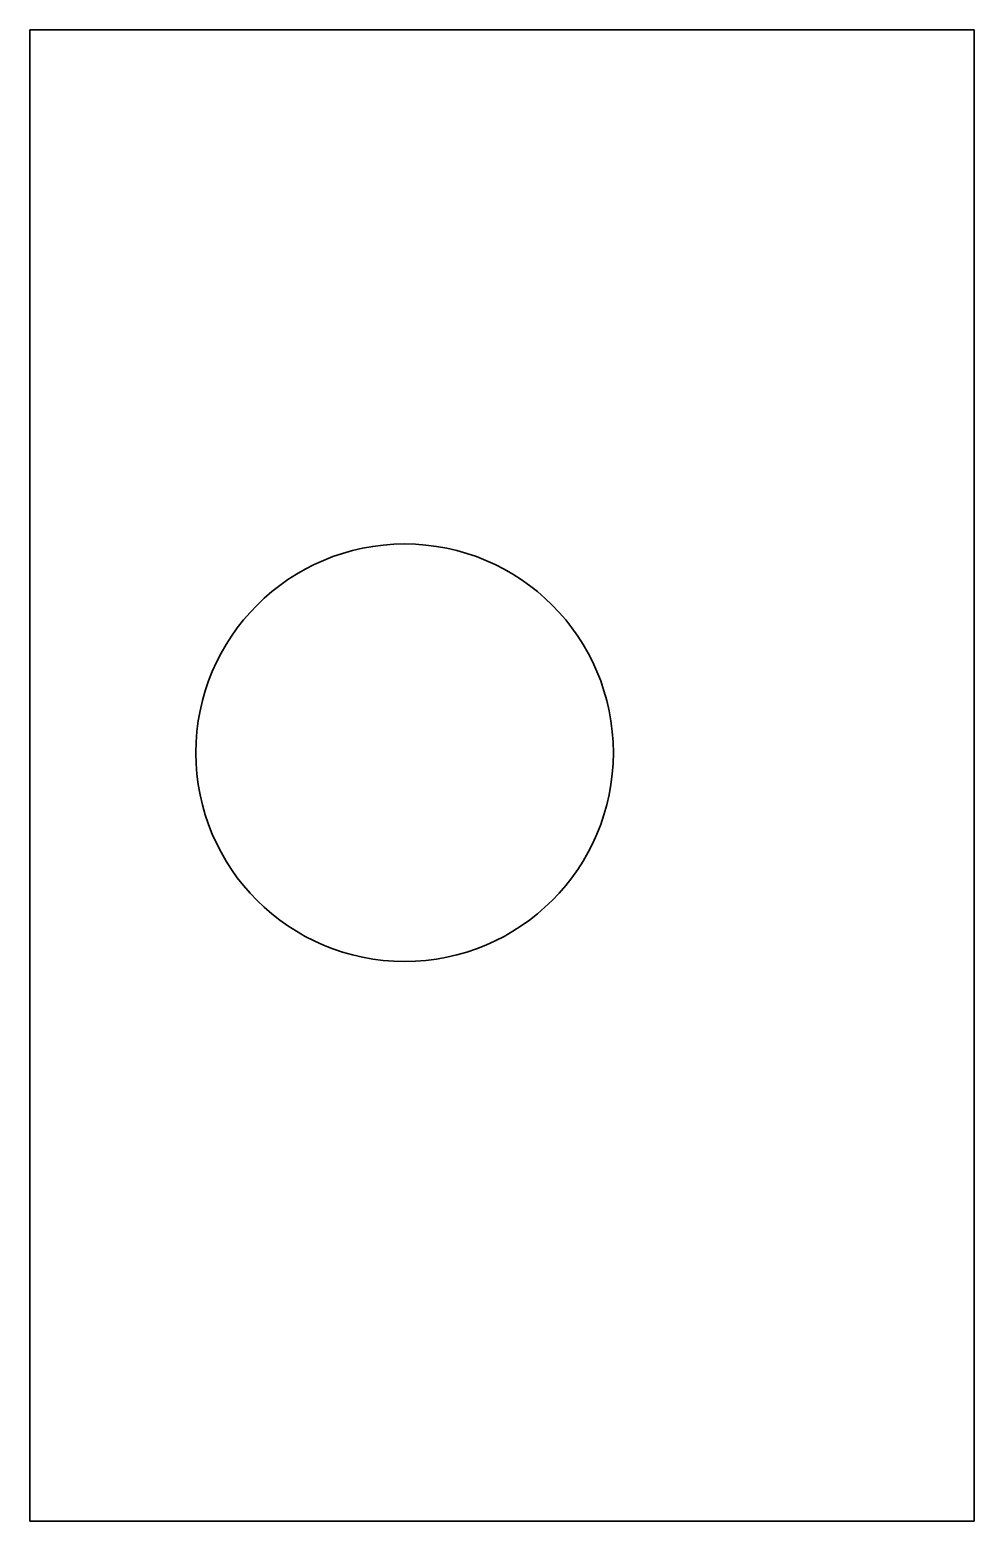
# Model space of a CAD drawing. Extents: x 200.5 to 219.5, y 133.5 to 163.5.
import ezdxf

# ---------------------------------------------------------------- set-up
doc = ezdxf.new("R2010")
doc.units = 0

msp = doc.modelspace()

# ---------------------------------------------------------------- linework, layer by layer
at = {"color": 7, "lineweight": 35}
for p, q in [((200.5, 133.5), (200.5, 163.5)), ((219.5, 163.5), (219.5, 133.5))]:
    msp.add_line(p, q, dxfattribs=at)
at = {"color": 7, "lineweight": 35, "ltscale": 0.475}
for p, q in [((200.5, 163.5), (219.5, 163.5)), ((219.5, 133.5), (200.5, 133.5))]:
    msp.add_line(p, q, dxfattribs=at)
at = {"color": 7, "lineweight": 35}
msp.add_circle((208.040573, 148.957321), 4.2, dxfattribs=at)

doc.saveas('drawing.dxf')
